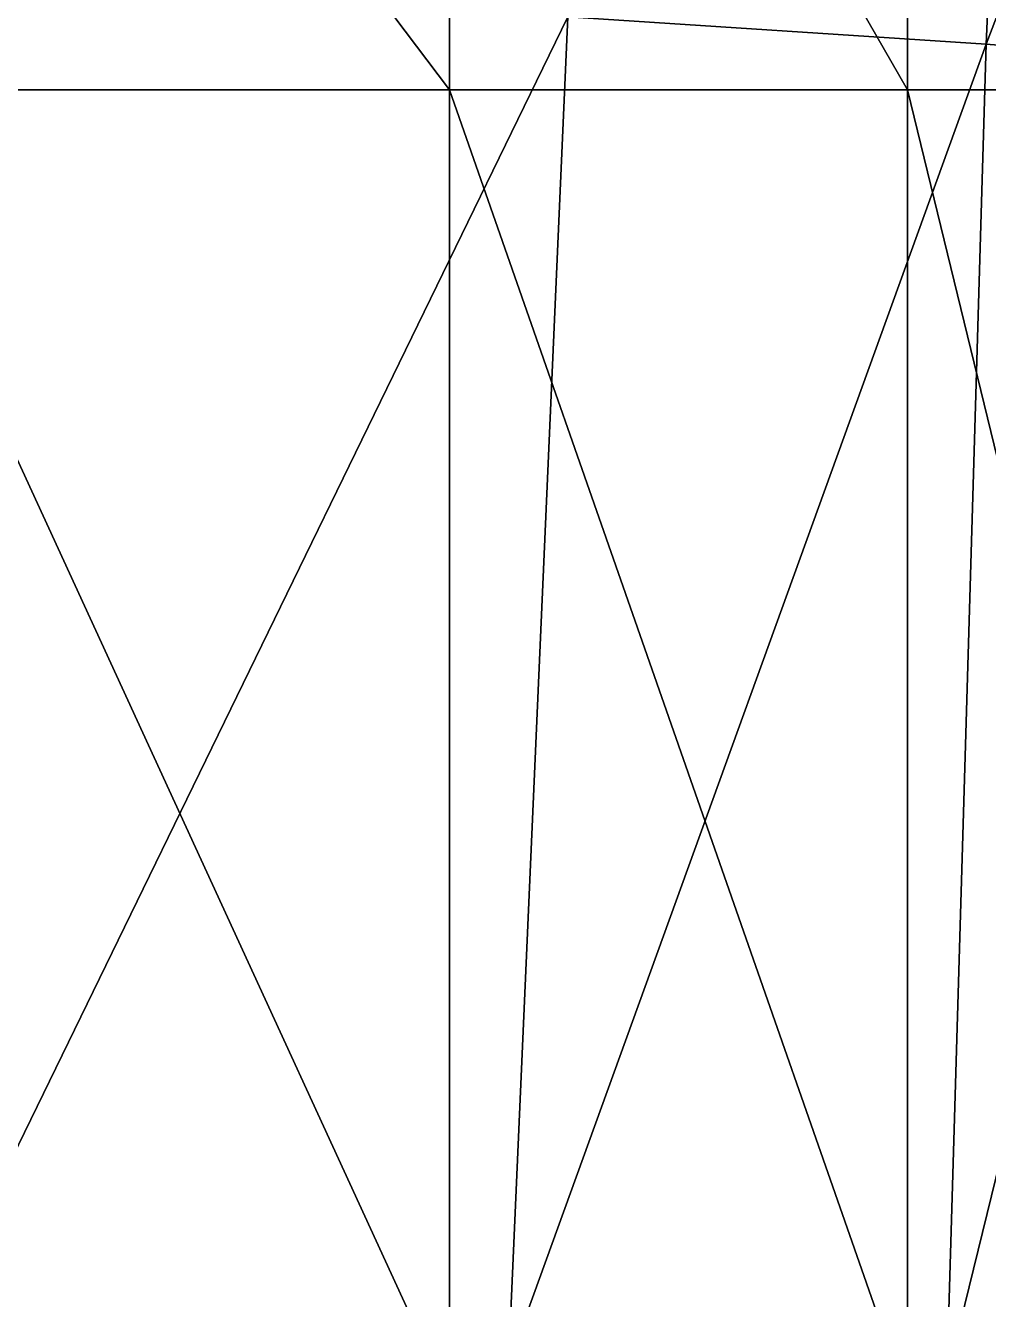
# Model space of a CAD drawing. Header units: centimetres. Extents: x -535 to 535, y -497 to 497.
# Drawn here: x -335.88 to -311.63, y 412.49 to 444.55 of the extents above; entities that cross this region are included whole.
import ezdxf

# ---------------------------------------------------------------- set-up
doc = ezdxf.new("R2010")
doc.units = ezdxf.units.CM
doc.layers.add('Object011', color=7, linetype='Continuous', true_color=0xe05656)

msp = doc.modelspace()

# ---------------------------------------------------------------- meshes
at = {"layer": 'Object011', "color": 31, "true_color": 0xe4b899}
mesh = msp.add_polyface(dxfattribs=at)
corners = [(-325.205, 409.944, 170.105), (-340.367, 409.944, 170.909), (-340.367, 363.75, 170.908), (-359.36, 409.944, 170.909), (-359.36, 363.75, 170.908), (-381.387, 411.666, -382.767), (-357.67, 411.494, -382.766), (-358.684, 364.37, -382.768), (-339.651, 364.255, -382.768), (-338.578, 411.207, -382.767), (-324.608, 364.118, -382.533), (-380.393, 446.378, -382.763), (-379.498, 467.994, -382.759), (-354.459, 467.495, -382.759), (-355.98, 446.034, -382.763), (-336.788, 445.46, -382.763), (-335.178, 466.662, -382.759), (-320.88, 465.663, -382.525), (-322.222, 444.771, -382.529), (-340.367, 442.934, 170.912), (-325.205, 442.934, 170.109), (-340.367, 462.999, 170.916), (-325.205, 463, 170.113), (-359.36, 462.999, 170.916), (-359.36, 442.934, 170.912), (-382.381, 442.934, 170.912), (-382.381, 462.999, 170.916), (-353.952, 475.382, -382.755), (-334.641, 474.463, -382.755), (-340.367, 470.421, 170.921), (-325.205, 470.421, 170.117), (-340.394, 471.249, 170.586), (-359.367, 471.249, 170.586), (-359.36, 470.421, 170.921), (-382.381, 470.421, 170.921), (-359.414, 470.442, 168.221), (-359.414, 469.342, 168.217), (-382.381, 469.342, 168.217), (-340.585, 470.442, 168.221), (-340.585, 469.342, 168.217), (-325.723, 471.264, 167.819), (-325.797, 470.442, 167.487), (-325.797, 469.341, 167.483)]
mesh.append_faces([[corners[k] for k in face] for face in [(0, 1, 2), (1, 3, 4), (5, 6, 7), (8, 7, 6), (6, 9, 8), (10, 8, 9), (11, 12, 13), (13, 14, 11), (5, 11, 14), (14, 6, 5), (15, 9, 6), (6, 14, 15), (16, 15, 14), (14, 13, 16), (15, 16, 17), (9, 15, 18), (19, 1, 0), (0, 20, 19), (21, 19, 20), (20, 22, 21), (19, 21, 23), (23, 24, 19), (1, 19, 24), (24, 3, 1), (3, 24, 25), (24, 23, 26), (27, 13, 12), (28, 16, 13), (29, 21, 22), (22, 30, 29), (31, 29, 30), (32, 33, 29), (21, 29, 33), (33, 23, 21), (23, 33, 34), (35, 36, 37), (38, 39, 36), (36, 35, 38), (40, 41, 38), (39, 38, 41), (41, 42, 39)]], dxfattribs={"vtx2": -1, "color": 31})
mesh = msp.add_polyface(dxfattribs=at)
corners = [(-305.626, 409.944, 162.909), (-313.675, 409.944, 167.694), (-313.675, 363.75, 167.693), (-325.205, 409.944, 170.105), (-325.205, 363.75, 170.104), (-300.644, 363.796, -378.084), (-305.382, 363.865, -380.426), (-305.083, 410.231, -380.425), (-300.525, 410.059, -378.083), (-313.277, 363.98, -381.831), (-324.608, 364.118, -382.533), (-323.713, 410.862, -382.532), (-312.681, 410.518, -381.83), (-338.578, 411.207, -382.767), (-320.88, 465.663, -382.525), (-322.222, 444.771, -382.529), (-336.788, 445.46, -382.763), (-311.687, 444.082, -381.827), (-310.792, 464.664, -381.823), (-304.139, 463.832, -380.418), (-304.586, 443.508, -380.422), (-300.326, 443.163, -378.08), (-300.147, 463.333, -378.076), (-313.675, 442.934, 167.697), (-305.626, 442.934, 162.912), (-313.675, 463, 167.701), (-305.626, 463, 162.916), (-325.205, 463, 170.113), (-325.205, 442.934, 170.109), (-303.99, 471.34, -380.414), (-300.088, 470.789, -378.072), (-313.675, 470.421, 167.705), (-325.205, 470.421, 170.117), (-300.904, 442.934, 154.988), (-300.904, 409.944, 154.984), (-300.904, 463, 154.992), (-300.904, 470.421, 154.996), (-300.904, 363.75, 154.983)]
mesh.append_faces([[corners[k] for k in face] for face in [(0, 1, 2), (1, 3, 4), (5, 6, 7), (7, 8, 5), (9, 10, 11), (11, 12, 9), (6, 9, 12), (12, 7, 6), (13, 11, 10), (14, 15, 16), (15, 11, 13), (17, 12, 11), (11, 15, 17), (18, 17, 15), (15, 14, 18), (17, 18, 19), (19, 20, 17), (12, 17, 20), (20, 7, 12), (21, 8, 7), (7, 20, 21), (22, 21, 20), (20, 19, 22), (23, 1, 0), (0, 24, 23), (25, 23, 24), (24, 26, 25), (23, 25, 27), (27, 28, 23), (1, 23, 28), (28, 3, 1), (29, 19, 18), (30, 22, 19), (31, 25, 26), (32, 27, 25), (33, 24, 0), (0, 34, 33), (24, 33, 35), (35, 26, 24), (26, 35, 36), (37, 34, 0)]], dxfattribs={"vtx2": -1, "color": 31})

doc.saveas('drawing.dxf')
